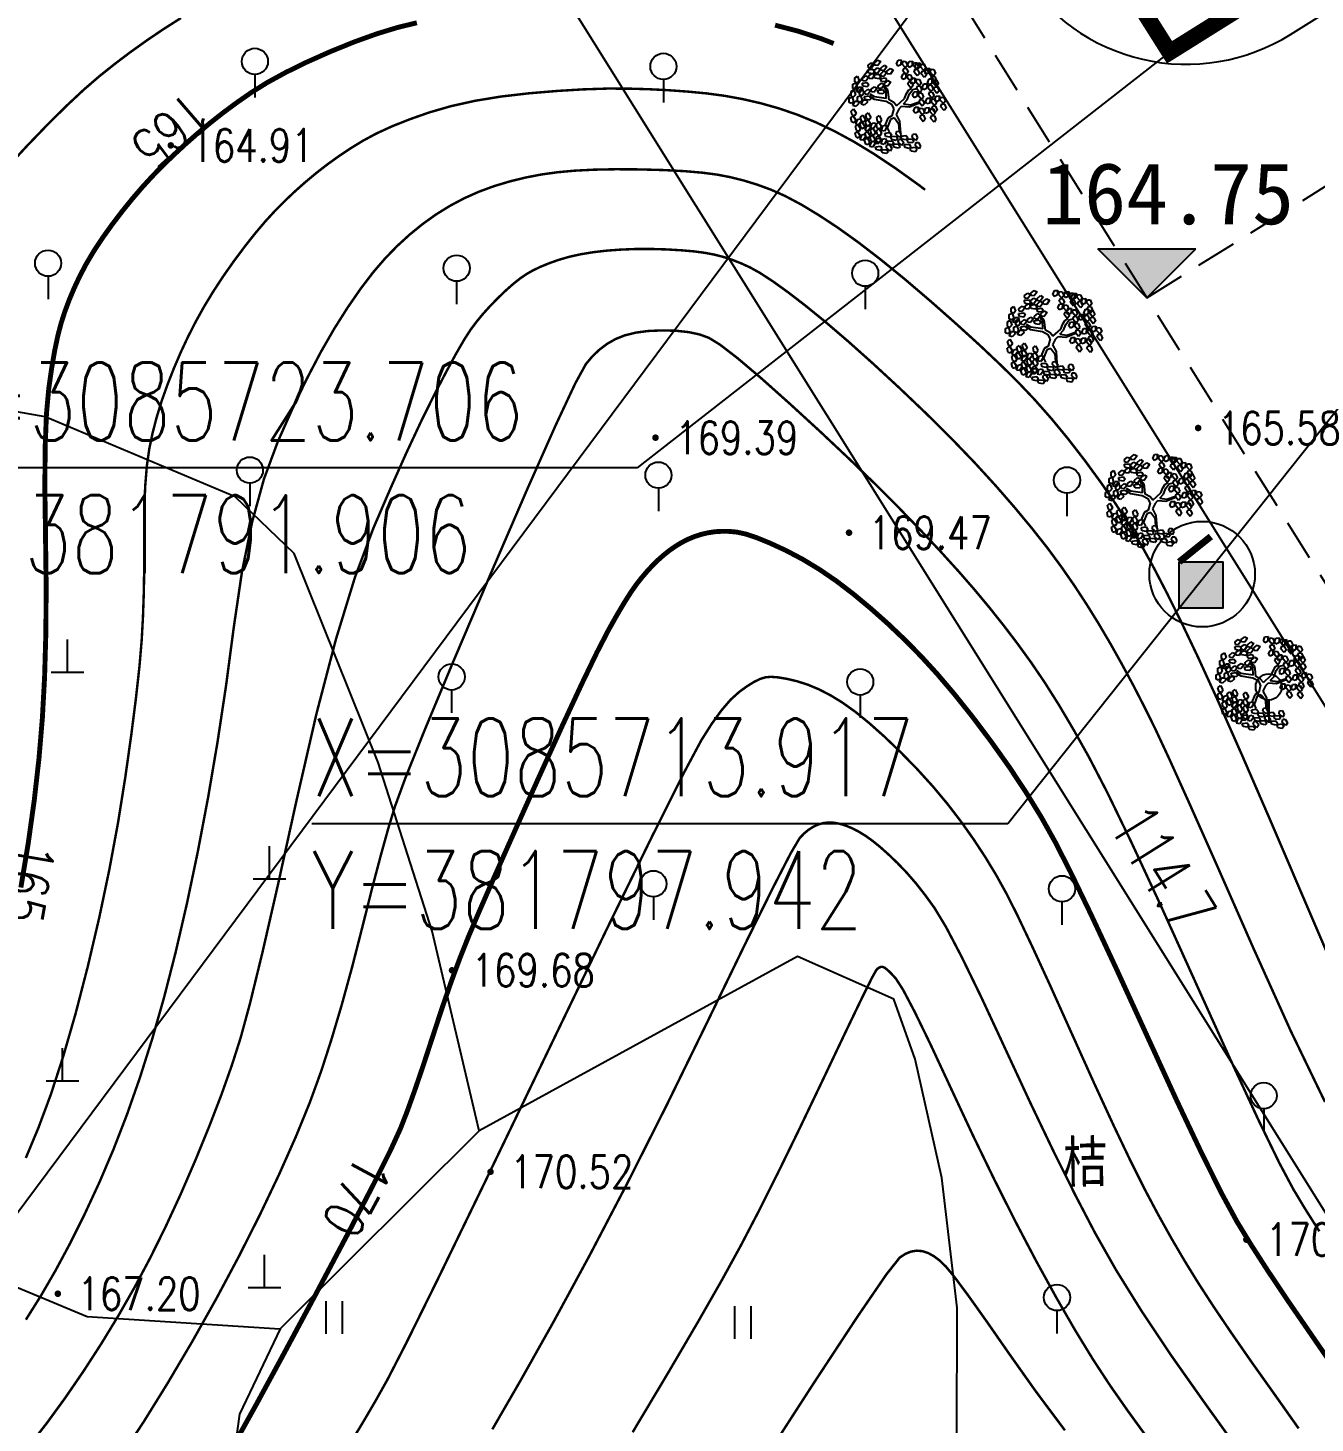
# Model space of a CAD drawing. Extents: x -809667 to 586099, y 3084146 to 3634412.
# Drawn here: x 381756.97 to 381796.36, y 3085681.78 to 3085724.45 of the extents above; entities that cross this region are included whole.
import ezdxf
from ezdxf.enums import TextEntityAlignment as Align

# ---------------------------------------------------------------- set-up
doc = ezdxf.new("R2010")
doc.units = 0
doc.header["$LTSCALE"] = 0.5
doc.header["$PDSIZE"] = 0.2
doc.linetypes.add('DASHED', pattern=[0.75, 0.5, -0.25])
doc.layers.get('0').update_dxf_attribs({"linetype": 'CONTINUOUS'})
doc.layers.get('Defpoints').update_dxf_attribs({"linetype": 'CONTINUOUS'})
for name, color, linetype in [('DIM_COOR', 3, 'CONTINUOUS'), ('DIM_ELEV', 3, 'CONTINUOUS'), ('dxt', 252, 'CONTINUOUS'), ('GCD', 252, 'CONTINUOUS'), ('JZD', 7, 'CONTINUOUS'), ('PUB_DIM', 3, 'CONTINUOUS'), ('乔木', 84, 'CONTINUOUS'), ('建筑', 7, 'CONTINUOUS'), ('道路', 4, 'CONTINUOUS')]:
    doc.layers.add(name, color=color, linetype=linetype)
doc.styles.add('_TCH_DIM', font='SIMPLEX', dxfattribs={"bigfont": 'GBCBIG'})
doc.styles.add('_TCH_DIM_T3', font='SIMPLEX', dxfattribs={"width": 0.705882, "bigfont": 'GBCBIG'})
doc.styles.add('HZ', font='', dxfattribs={"width": 0.8})
doc.styles.get("Standard").update_dxf_attribs({"font": 'rs.shx', "bigfont": 'hztxt.shx'})
doc.styles.add('宋体', font='')
doc.styles.get('HZ').set_extended_font_data('NSimSun')
doc.styles.get('宋体').set_extended_font_data('SimSun')
doc.linetypes.add('1161', pattern='A,0,[149,AAA.SHX,S=0.15,R=0,X=0,Y=0],-1.6', length=1.6)
doc.dimstyles.new('_TCH_ARCH&&1', dxfattribs={"dimtxt": 1.4875, "dimasz": 0.5, "dimexe": 1.25, "dimexo": 1.5, "dimgap": 0.63125, "dimtad": 1, "dimdec": 1, "dimzin": 0, "dimdsep": 46, "dimtxsty": '_TCH_DIM_T3', "dimblk": 'ARCHTICK', "dimcen": 0.09, "dimclrt": 7, "dimazin": 2, "dimtfac": 1, "dimtdec": 1, "dimtix": 1, "dimtmove": 2, "dimatfit": 3, "dimfxl": 0, "dimtolj": 1, "dimtzin": 0, "dimarcsym": 0})

# ---------------------------------------------------------------- blocks, each defined once
blk = doc.blocks.new('gc111')
for p, q in [((0, 0), (0, 2)), ((-1, 0), (1, 0))]:
    blk.add_line(p, q)
blk = doc.blocks.new('gc323')
at = {"flags": 128}
for points in [[(-0.5, 0), (-0.5, 2)], [(0.5, 0), (0.5, 2)]]:
    blk.add_lwpolyline(points, dxfattribs=at)
blk = doc.blocks.new('gc125')
at = {"color": 0}
blk.add_line((0, 0.8), (0, 2.2), dxfattribs=at)
blk.add_circle((0, 0), 0.8, dxfattribs=at)
blk = doc.blocks.new('GC200')
at = {"color": 0, "linetype": 'Continuous', "const_width": 0.2, "flags": 128}
blk.add_lwpolyline([(-0.1, 0, 1), (0.1, 0, 1)], format="xyb", close=True, dxfattribs=at)
blk = doc.blocks.new('幌伞枫')
at = {"layer": '乔木', "color": 0}
for p, q in [((-677, 937), (-604, 995)), ((-604, 995), (-531, 966)), ((-531, 995), (-450, 1054)), ((-523, 937), (-531, 995)), ((-450, 1054), (-384, 1025)), ((-384, 1025), (-450, 929)), ((-9, 966), (27, 1054)), ((27, 1054), (101, 1061)), ((101, 1061), (86, 944)), ((123, 966), (145, 1032)), ((145, 1032), (203, 1025)), ((203, 1025), (247, 937)), ((247, 937), (284, 1025)), ((284, 1025), (365, 1032)), ((365, 1032), (350, 915)), ((380, 937), (409, 1003)), ((409, 1003), (468, 995)), ((424, 900), (460, 988)), ((460, 988), (534, 995)), ((468, 995), (504, 900)), ((534, 995), (519, 878)), ((-993, 643), (-927, 680)), ((-927, 680), (-890, 570)), ((-810, 628), (-736, 687)), ((-736, 687), (-663, 658)), ((-663, 658), (-736, 562)), ((-685, 826), (-567, 841)), ((-663, 753), (-685, 826)), ((-670, 878), (-677, 937)), ((-604, 870), (-670, 878)), ((-567, 738), (-663, 753)), ((-663, 687), (-582, 746)), ((-655, 628), (-663, 687)), ((-531, 966), (-604, 870)), ((-582, 746), (-516, 716)), ((-516, 716), (-582, 614)), ((-567, 841), (-531, 782)), ((-531, 782), (-567, 738)), ((-545, 709), (-428, 724)), ((-523, 636), (-545, 709)), ((-531, 819), (-457, 878)), ((-523, 760), (-531, 819)), ((-450, 929), (-523, 937)), ((-457, 746), (-523, 760)), ((-457, 878), (-391, 848)), ((-391, 848), (-457, 746)), ((-428, 724), (-384, 665)), ((-384, 665), (-421, 621)), ((-384, 870), (-303, 937)), ((-377, 819), (-384, 870)), ((-384, 738), (-310, 804)), ((-377, 680), (-384, 738)), ((-310, 804), (-377, 819)), ((-310, 672), (-377, 680)), ((-237, 900), (-310, 804)), ((-310, 804), (-237, 768)), ((-237, 768), (-310, 672)), ((-303, 937), (-237, 900)), ((-237, 797), (-156, 863)), ((-230, 738), (-237, 797)), ((-156, 731), (-230, 738)), ((-156, 863), (-90, 826)), ((-90, 826), (-156, 731)), ((20, 915), (-9, 966)), ((86, 944), (20, 915)), ((108, 650), (145, 738)), ((196, 878), (123, 966)), ((137, 804), (167, 870)), ((211, 716), (137, 804)), ((145, 738), (218, 746)), ((167, 870), (225, 863)), ((247, 937), (196, 878)), ((218, 746), (203, 628)), ((262, 775), (211, 716)), ((225, 863), (262, 775)), ((240, 650), (262, 716)), ((284, 885), (247, 937)), ((262, 716), (321, 709)), ((350, 915), (284, 885)), ((321, 709), (365, 621)), ((460, 848), (380, 937)), ((402, 775), (424, 841)), ((475, 687), (402, 775)), ((453, 848), (424, 900)), ((424, 841), (482, 834)), ((519, 878), (453, 848)), ((504, 900), (460, 848)), ((526, 746), (475, 687)), ((482, 834), (526, 746)), ((556, 900), (578, 966)), ((629, 812), (556, 900)), ((570, 738), (600, 804)), ((644, 650), (570, 738)), ((578, 966), (636, 959)), ((600, 804), (658, 797)), ((681, 870), (629, 812)), ((636, 959), (681, 870)), ((695, 709), (644, 650)), ((651, 775), (688, 863)), ((681, 724), (651, 775)), ((658, 797), (695, 709)), ((747, 753), (681, 724)), ((688, 863), (761, 870)), ((761, 870), (747, 753)), ((783, 775), (805, 841)), ((857, 687), (783, 775)), ((798, 614), (827, 680)), ((805, 841), (864, 834)), ((827, 680), (886, 672)), ((908, 746), (857, 687)), ((864, 834), (908, 746)), ((886, 672), (923, 584)), ((-1081, 320), (-1015, 357)), ((-1037, 489), (-971, 525)), ((-1037, 393), (-1037, 489)), ((-986, 364), (-1037, 393)), ((-1015, 357), (-978, 239)), ((-993, 548), (-993, 643)), ((-942, 518), (-993, 548)), ((-934, 408), (-986, 364)), ((-971, 525), (-934, 408)), ((-956, 320), (-898, 423)), ((-890, 570), (-942, 518)), ((-898, 423), (-824, 423)), ((-883, 349), (-817, 386)), ((-810, 364), (-883, 291)), ((-883, 247), (-883, 349)), ((-824, 423), (-810, 364)), ((-817, 518), (-699, 533)), ((-795, 445), (-817, 518)), ((-817, 386), (-780, 269)), ((-802, 570), (-810, 628)), ((-736, 562), (-802, 570)), ((-699, 430), (-795, 445)), ((-758, 313), (-685, 371)), ((-699, 533), (-663, 474)), ((-663, 474), (-699, 430)), ((-685, 371), (-619, 342)), ((-619, 342), (-685, 247)), ((-582, 614), (-655, 628)), ((-611, 371), (-531, 430)), ((-604, 313), (-611, 371)), ((-465, 401), (-538, 305)), ((-531, 430), (-465, 401)), ((-421, 621), (-523, 636)), ((-457, 342), (-332, 364)), ((-428, 276), (-457, 342)), ((-443, 452), (-369, 518)), ((-435, 393), (-443, 452)), ((-369, 386), (-435, 393)), ((-391, 628), (-274, 643)), ((-369, 555), (-391, 628)), ((-274, 548), (-369, 555)), ((-369, 518), (-296, 481)), ((-296, 481), (-369, 386)), ((-332, 364), (-296, 305)), ((-257, 346), (-327, 441)), ((-222, 377), (-311, 462)), ((-296, 511), (-215, 577)), ((-288, 452), (-296, 511)), ((-215, 445), (-288, 452)), ((-274, 643), (-237, 592)), ((-237, 592), (-274, 548)), ((-252, 158), (-257, 346)), ((-206, 307), (-222, 377)), ((-215, 577), (-149, 540)), ((-149, 540), (-215, 445)), ((137, 599), (108, 650)), ((203, 628), (137, 599)), ((225, 276), (277, 357)), ((313, 562), (240, 650)), ((255, 489), (284, 555)), ((328, 401), (255, 489)), ((277, 357), (336, 393)), ((284, 555), (336, 548)), ((291, 261), (372, 364)), ((306, 540), (350, 636)), ((343, 496), (306, 540)), ((365, 621), (313, 562)), ((380, 459), (328, 401)), ((336, 548), (380, 459)), ((336, 393), (344, 419)), ((409, 518), (343, 496)), ((350, 636), (424, 636)), ((372, 364), (468, 393)), ((424, 636), (409, 518)), ((446, 548), (468, 606)), ((519, 452), (446, 548)), ((460, 386), (490, 452)), ((534, 291), (460, 386)), ((468, 606), (526, 599)), ((490, 452), (541, 445)), ((570, 511), (519, 452)), ((526, 599), (570, 511)), ((585, 349), (534, 291)), ((541, 445), (585, 349)), ((592, 408), (629, 496)), ((629, 357), (592, 408)), ((629, 496), (710, 503)), ((695, 386), (629, 357)), ((710, 503), (695, 386)), ((717, 525), (754, 614)), ((747, 481), (717, 525)), ((725, 408), (754, 474)), ((798, 320), (725, 408)), ((813, 503), (747, 481)), ((754, 614), (827, 621)), ((754, 474), (813, 467)), ((871, 525), (798, 614)), ((849, 371), (798, 320)), ((827, 621), (813, 503)), ((813, 467), (849, 371)), ((849, 525), (871, 592)), ((923, 437), (849, 525)), ((864, 364), (893, 430)), ((937, 276), (864, 364)), ((871, 592), (930, 584)), ((923, 584), (871, 525)), ((893, 430), (952, 423)), ((974, 496), (923, 437)), ((930, 584), (974, 496)), ((989, 335), (937, 276)), ((952, 423), (989, 335)), ((-1125, 166), (-1059, 195)), ((-1125, 63), (-1125, 166)), ((-1074, 34), (-1125, 63)), ((-1081, 217), (-1081, 320)), ((-1030, 188), (-1081, 217)), ((-1022, 85), (-1074, 34)), ((-1059, 195), (-1022, 85)), ((-1044, -10), (-986, 92)), ((-978, 239), (-1030, 188)), ((-986, 92), (-912, 92)), ((-898, 34), (-971, -32)), ((-883, 291), (-956, 320)), ((-927, 195), (-861, 225)), ((-927, 92), (-927, 195)), ((-876, 63), (-927, 92)), ((-912, 92), (-898, 34)), ((-832, 217), (-883, 247)), ((-824, 114), (-876, 63)), ((-861, 225), (-824, 114)), ((-846, 19), (-788, 122)), ((-773, -3), (-846, 19)), ((-780, 269), (-832, 217)), ((-788, 122), (-714, 122)), ((-773, 203), (-655, 217)), ((-751, 129), (-773, 203)), ((-699, 63), (-773, -3)), ((-751, 254), (-758, 313)), ((-685, 247), (-751, 254)), ((-648, 114), (-751, 129)), ((-714, 122), (-699, 63)), ((-655, 217), (-611, 158)), ((-611, 158), (-648, 114)), ((-531, 129), (-641, 203)), ((-531, 195), (-633, 254)), ((-538, 305), (-604, 313)), ((-252, 158), (-531, 195)), ((-259, 85), (-531, 129)), ((-332, 261), (-428, 276)), ((-296, 305), (-332, 261)), ((-112, 4), (-259, 85)), ((-188, 124), (-206, 307)), ((-76, 63), (-188, 124)), ((-76, -84), (-112, 4)), ((-9, -18), (-76, 63)), ((-9, -18), (174, 151)), ((152, 26), (240, 122)), ((152, 26), (318, 4)), ((174, 151), (225, 276)), ((240, 122), (291, 261)), ((295, -42), (527, 53)), ((318, 4), (524, 78)), ((365, 225), (402, 313)), ((402, 173), (365, 225)), ((402, 313), (482, 320)), ((468, 203), (402, 173)), ((482, 320), (468, 203)), ((497, 225), (526, 291)), ((570, 136), (497, 225)), ((519, 63), (541, 129)), ((592, -25), (519, 63)), ((526, 291), (585, 283)), ((541, 129), (600, 122)), ((622, 188), (570, 136)), ((585, 283), (622, 188)), ((644, 34), (592, -25)), ((600, 122), (644, 34)), ((673, 70), (710, 166)), ((703, 26), (673, 70)), ((769, 48), (703, 26)), ((710, 166), (783, 166)), ((747, 247), (769, 313)), ((820, 158), (747, 247)), ((769, 313), (827, 305)), ((783, 166), (769, 48)), ((805, 78), (827, 144)), ((879, -18), (805, 78)), ((871, 217), (820, 158)), ((827, 305), (871, 217)), ((827, 144), (886, 136)), ((879, 122), (923, 210)), ((915, 78), (879, 122)), ((930, 41), (879, -18)), ((886, 136), (930, 41)), ((981, 100), (915, 78)), ((923, 210), (996, 217)), ((996, 217), (981, 100)), ((1011, 122), (1040, 188)), ((1092, 34), (1011, 122)), ((1033, -40), (1055, 26)), ((1040, 188), (1099, 180)), ((1055, 26), (1114, 19)), ((1143, 92), (1092, 34)), ((1099, 180), (1143, 92)), ((1114, 19), (1158, -69)), ((-1089, -304), (-1030, -253)), ((-1067, -399), (-1089, -304)), ((-1081, -142), (-1022, -91)), ((-1052, -238), (-1081, -142)), ((-1000, -253), (-1052, -238)), ((-971, -32), (-1044, -10)), ((-1030, -253), (-971, -355)), ((-1022, -91), (-964, -194)), ((-964, -194), (-1000, -253)), ((-934, -341), (-868, -326)), ((-868, -326), (-839, -377)), ((-861, -282), (-802, -238)), ((-839, -385), (-861, -282)), ((-802, -238), (-744, -341)), ((-736, -231), (-677, -179)), ((-707, -326), (-736, -231)), ((-655, -348), (-707, -326)), ((-677, -179), (-619, -289)), ((-619, -289), (-655, -348)), ((-479, -289), (-421, -245)), ((-457, -385), (-479, -289)), ((-421, -245), (-362, -348)), ((-215, -311), (-285, -477)), ((-120, -253), (-215, -311)), ((-61, -304), (-156, -341)), ((-76, -84), (-120, -253)), ((-61, -304), (38, -431)), ((42, -98), (-20, -221)), ((-20, -221), (62, -380)), ((-9, -18), (-9, -18)), ((-9, -18), (-9, -18)), ((-9, -18), (-9, -18)), ((-9, -18), (-9, -18)), ((-9, -18), (-9, -18)), ((-9, -18), (-9, -18)), ((-9, -18), (-9, -18)), ((-9, -18), (-9, -18)), ((-9, -18), (-9, -18)), ((-9, -18), (-9, -18)), ((-9, -18), (-9, -18)), ((-9, -18), (-9, -18)), ((-9, -18), (-9, -18)), ((-9, -18), (-9, -18)), ((-9, -18), (-9, -18)), ((-9, -18), (-9, -18)), ((-9, -18), (-9, -18)), ((-9, -18), (-9, -18)), ((-9, -18), (-9, -18)), ((-9, -18), (-9, -18)), ((-9, -18), (-9, -18)), ((-9, -18), (-9, -18)), ((-9, -18), (-9, -18)), ((-9, -18), (-9, -18)), ((-9, -18), (-9, -18)), ((-9, -18), (-9, -18)), ((-9, -18), (-9, -18)), ((-9, -18), (-9, -18)), ((-9, -18), (-9, -18)), ((-9, -18), (-9, -18)), ((-9, -18), (-9, -18)), ((-9, -18), (-9, -18)), ((-9, -18), (-9, -18)), ((-9, -18), (-9, -18)), ((-9, -18), (-9, -18)), ((-9, -18), (-9, -18)), ((-9, -18), (-9, -18)), ((-9, -18), (-9, -18)), ((-9, -18), (-9, -18)), ((-9, -18), (-9, -18)), ((42, -98), (109, -22)), ((109, -22), (295, -42)), ((387, -142), (424, -47)), ((424, -187), (387, -142)), ((424, -47), (504, -47)), ((490, -165), (424, -187)), ((504, -47), (490, -165)), ((519, -135), (548, -76)), ((592, -231), (519, -135)), ((541, -297), (563, -231)), ((614, -392), (541, -297)), ((548, -76), (607, -84)), ((563, -231), (622, -238)), ((644, -172), (592, -231)), ((607, -84), (644, -172)), ((622, -238), (666, -333)), ((644, -150), (681, -62)), ((673, -201), (644, -150)), ((739, -172), (673, -201)), ((681, -62), (754, -54)), ((754, -54), (739, -172)), ((776, -150), (805, -84)), ((849, -238), (776, -150)), ((791, -311), (820, -245)), ((871, -399), (791, -311)), ((805, -84), (857, -91)), ((820, -84), (849, -18)), ((893, -172), (820, -84)), ((820, -245), (879, -253)), ((849, -18), (908, -25)), ((901, -187), (849, -238)), ((857, -91), (901, -187)), ((879, -253), (915, -341)), ((945, -120), (893, -172)), ((908, -25), (945, -120)), ((1106, -128), (1033, -40)), ((1158, -69), (1106, -128)), ((-1008, -414), (-1067, -399)), ((-971, -355), (-1008, -414)), ((-986, -664), (-927, -620)), ((-978, -502), (-920, -458)), ((-956, -598), (-978, -502)), ((-971, -451), (-934, -341)), ((-898, -465), (-971, -451)), ((-898, -620), (-956, -598)), ((-927, -620), (-868, -722)), ((-920, -458), (-861, -561)), ((-839, -377), (-898, -465)), ((-861, -561), (-898, -620)), ((-876, -443), (-817, -399)), ((-846, -539), (-876, -443)), ((-795, -561), (-846, -539)), ((-780, -399), (-839, -385)), ((-817, -399), (-758, -502)), ((-758, -502), (-795, -561)), ((-744, -341), (-780, -399)), ((-751, -598), (-714, -480)), ((-677, -605), (-751, -598)), ((-751, -664), (-692, -620)), ((-744, -392), (-685, -341)), ((-722, -487), (-744, -392)), ((-663, -502), (-722, -487)), ((-714, -480), (-648, -465)), ((-692, -620), (-633, -722)), ((-685, -341), (-626, -443)), ((-626, -524), (-677, -605)), ((-626, -443), (-663, -502)), ((-648, -465), (-626, -524)), ((-626, -539), (-589, -429)), ((-553, -554), (-626, -539)), ((-626, -590), (-567, -546)), ((-597, -693), (-626, -590)), ((-589, -429), (-523, -414)), ((-567, -546), (-509, -649)), ((-494, -465), (-553, -554)), ((-509, -649), (-545, -708)), ((-523, -414), (-494, -465)), ((-487, -451), (-428, -399)), ((-465, -546), (-487, -451)), ((-487, -605), (-428, -554)), ((-457, -700), (-487, -605)), ((-413, -568), (-465, -546)), ((-399, -407), (-457, -385)), ((-428, -399), (-369, -510)), ((-428, -554), (-369, -664)), ((-369, -510), (-413, -568)), ((-362, -348), (-399, -407)), ((-369, -598), (-332, -487)), ((-296, -612), (-369, -598)), ((-332, -487), (-266, -473)), ((-244, -524), (-296, -612)), ((-288, -664), (-171, -649)), ((-266, -473), (-244, -524)), ((-156, -341), (-230, -532)), ((-230, -532), (-186, -627)), ((-171, -649), (-127, -708)), ((-24, -686), (-9, -620)), ((-9, -620), (49, -612)), ((38, -431), (49, -612)), ((49, -612), (101, -700)), ((62, -380), (79, -664)), ((666, -333), (614, -392)), ((915, -341), (871, -399)), ((-964, -759), (-986, -664)), ((-912, -781), (-964, -759)), ((-868, -722), (-912, -781)), ((-868, -818), (-832, -700)), ((-795, -825), (-868, -818)), ((-832, -700), (-766, -686)), ((-744, -744), (-795, -825)), ((-766, -686), (-744, -744)), ((-766, -825), (-699, -774)), ((-736, -921), (-766, -825)), ((-729, -759), (-751, -664)), ((-685, -935), (-736, -921)), ((-670, -781), (-729, -759)), ((-699, -774), (-641, -884)), ((-641, -884), (-685, -935)), ((-633, -722), (-670, -781)), ((-641, -972), (-604, -862)), ((-567, -987), (-641, -972)), ((-633, -752), (-575, -708)), ((-611, -847), (-633, -752)), ((-553, -869), (-611, -847)), ((-604, -862), (-538, -847)), ((-545, -708), (-597, -693)), ((-575, -708), (-516, -810)), ((-516, -899), (-567, -987)), ((-516, -810), (-553, -869)), ((-538, -847), (-516, -899)), ((-516, -906), (-479, -788)), ((-443, -913), (-516, -906)), ((-509, -979), (-391, -965)), ((-487, -1053), (-509, -979)), ((-494, -766), (-435, -715)), ((-472, -862), (-494, -766)), ((-479, -788), (-413, -781)), ((-413, -877), (-472, -862)), ((-406, -722), (-457, -700)), ((-384, -832), (-443, -913)), ((-435, -715), (-377, -818)), ((-413, -781), (-384, -832)), ((-377, -818), (-413, -877)), ((-369, -664), (-406, -722)), ((-391, -965), (-354, -1023)), ((-377, -913), (-340, -803)), ((-303, -928), (-377, -913)), ((-340, -803), (-274, -788)), ((-244, -840), (-303, -928)), ((-266, -737), (-288, -664)), ((-274, -788), (-244, -840)), ((-171, -752), (-266, -737)), ((-252, -1001), (-230, -935)), ((-230, -847), (-112, -840)), ((-208, -921), (-230, -847)), ((-230, -935), (-178, -928)), ((-112, -935), (-208, -921)), ((-178, -928), (-120, -1016)), ((-127, -708), (-171, -752)), ((-142, -737), (-24, -730)), ((-127, -810), (-142, -737)), ((-24, -832), (-127, -810)), ((-112, -840), (-76, -891)), ((-76, -891), (-112, -935)), ((-90, -921), (27, -913)), ((-68, -994), (-90, -921)), ((64, -766), (-24, -686)), ((-24, -730), (13, -788)), ((13, -788), (-24, -832)), ((27, -869), (42, -803)), ((115, -950), (27, -869)), ((27, -913), (71, -972)), ((71, -972), (27, -1016)), ((42, -803), (101, -803)), ((101, -700), (64, -766)), ((93, -730), (218, -715)), ((115, -803), (93, -730)), ((101, -803), (159, -884)), ((218, -818), (115, -803)), ((159, -884), (115, -950)), ((167, -928), (284, -921)), ((189, -1001), (167, -928)), ((218, -715), (255, -774)), ((255, -774), (218, -818)), ((240, -803), (358, -796)), ((262, -877), (240, -803)), ((358, -891), (262, -877)), ((284, -921), (328, -979)), ((328, -979), (284, -1023)), ((358, -752), (372, -686)), ((446, -832), (358, -752)), ((358, -796), (394, -847)), ((394, -847), (358, -891)), ((372, -686), (431, -678)), ((431, -678), (482, -766)), ((431, -950), (446, -884)), ((519, -1031), (431, -950)), ((482, -766), (446, -832)), ((446, -884), (504, -884)), ((504, -884), (556, -965)), ((556, -965), (519, -1031)), ((-391, -1067), (-487, -1053)), ((-354, -1023), (-391, -1067)), ((-362, -1053), (-244, -1045)), ((-347, -1126), (-362, -1053)), ((-244, -1141), (-347, -1126)), ((-164, -1082), (-252, -1001)), ((-244, -1045), (-208, -1097)), ((-208, -1097), (-244, -1141)), ((-120, -1016), (-164, -1082)), ((27, -1016), (-68, -994)), ((284, -1023), (189, -1001)), ((313, -1009), (431, -994)), ((328, -1082), (313, -1009)), ((431, -1097), (328, -1082)), ((431, -994), (468, -1053)), ((468, -1053), (431, -1097))]:
    blk.add_line(p, q, dxfattribs=at)
blk = doc.blocks.new('A$C753C54BC')
at = {"layer": 'JZD'}
h = blk.add_hatch(color=0, dxfattribs=at)
h.dxf.hatch_style = 1
h.paths.add_polyline_path([(1.403, 3.061), (3.463, 3.061), (3.463, 0.891), (1.403, 0.891)])
at = {"layer": 'JZD', "color": 0, "const_width": 0.324}
blk.add_lwpolyline([(1.403, 3.061), (2.894, 4.258)], dxfattribs=at)
at = {"layer": 'JZD', "color": 0}
blk.add_lwpolyline([(1.403, 3.061), (3.463, 3.061), (3.463, 0.891), (1.403, 0.891)], close=True, dxfattribs=at)
blk.add_circle((2.485, 2.485), 2.485, dxfattribs=at)
blk = doc.blocks.new('_ArchTick')
at = {"color": 0, "linetype": 'ByBlock', "const_width": 0.4}
blk.add_lwpolyline([(-0.5, -0.5), (0.5, 0.5)], dxfattribs=at)
blk = doc.blocks.new('*D118')
at = {"layer": 'Defpoints', "color": 0, "linetype": 'Continuous', "transparency": 16777216}
for p in [(381765.39, 3085749.948), (381826.206, 3085652.674), (381820.947, 3085649.386)]:
    blk.add_point(p, dxfattribs=at)
at = {"layer": 'PUB_DIM', "color": 0, "linetype": 'Continuous', "lineweight": -2, "transparency": 16777216}
for p, q in [((381764.118, 3085749.153), (381759.07, 3085745.997)), ((381760.13, 3085746.66), (381820.947, 3085649.386)), ((381824.934, 3085651.879), (381819.887, 3085648.723))]:
    blk.add_line(p, q, dxfattribs=at)
at = {"layer": 'PUB_DIM', "color": 0, "linetype": 'Continuous', "lineweight": -2, "transparency": 16777216, "xscale": 0.5, "yscale": 0.5, "zscale": 0.5}
for p, rotation in [((381760.13, 3085746.66), 122.0138358144437), ((381820.947, 3085649.386), 302.0138358144437)]:
    blk.add_blockref('_ArchTick', p, dxfattribs=dict(at, rotation=rotation))
at = {"layer": 'PUB_DIM', "color": 7, "linetype": 'Continuous', "transparency": 16777216, "insert": (381791.704, 3085698.752), "char_height": 1.4875, "attachment_point": 5, "rotation": 302.0138, "style": '_TCH_DIM_T3'}
blk.add_mtext('\\A1;114.7', dxfattribs=at)

msp = doc.modelspace()

# ---------------------------------------------------------------- hatches: boundary and pattern name
at = {"layer": 'DIM_ELEV', "linetype": 'Continuous'}
msp.add_hatch(color=256, dxfattribs=at).paths.add_polyline_path([(381791.211, 3085716.195), (381789.711, 3085717.695), (381792.711, 3085717.695)])

# ---------------------------------------------------------------- linework, layer by layer
at = {"layer": 'DIM_COOR', "color": 3, "linetype": 'Continuous'}
for p, q in [((381791.906, 3085723.706), (381775.616, 3085710.995)), ((381797.942, 3085713.917), (381786.957, 3085700.111)), ((381775.616, 3085710.995), (381753.704, 3085710.995)), ((381786.957, 3085700.111), (381765.661, 3085700.111))]:
    msp.add_line(p, q, dxfattribs=at)
at = {"layer": 'DIM_ELEV', "linetype": 'Continuous'}
for p, q in [((381791.211, 3085716.195), (381789.711, 3085717.695)), ((381789.711, 3085717.695), (381792.711, 3085717.695)), ((381791.211, 3085716.195), (381792.711, 3085717.695))]:
    msp.add_line(p, q, dxfattribs=at)
at = {"layer": 'dxt', "color": 252, "linetype": 'Continuous'}
msp.add_lwpolyline([(381661.705, 3085560.704), (381978.444, 3085986.058)], dxfattribs=at)
for points, const_width in [([(381756.347, 3085720.19), (381756.945, 3085720.84), (381757.58, 3085721.498), (381758.161, 3085722.073), (381758.688, 3085722.565), (381759.161, 3085722.973), (381759.618, 3085723.338), (381760.096, 3085723.7), (381760.596, 3085724.057), (381761.118, 3085724.411), (381761.659, 3085724.755)], 0.075), ([(381756.759, 3085698.157), (381756.985, 3085699.514), (381757.169, 3085700.829), (381757.313, 3085702.102), (381757.417, 3085703.334), (381757.485, 3085704.592), (381757.524, 3085705.946), (381757.533, 3085707.395), (381757.513, 3085708.94), (381757.493, 3085710.415), (381757.503, 3085711.654), (381757.543, 3085712.657), (381757.613, 3085713.426), (381757.701, 3085714.038), (381757.793, 3085714.576), (381757.891, 3085715.039), (381757.993, 3085715.427), (381758.107, 3085715.779), (381758.24, 3085716.135), (381758.392, 3085716.496), (381758.563, 3085716.86), (381758.759, 3085717.233), (381758.989, 3085717.62), (381759.252, 3085718.02), (381759.548, 3085718.433), (381759.859, 3085718.841), (381760.169, 3085719.224), (381760.477, 3085719.582), (381760.783, 3085719.916), (381761.098, 3085720.238), (381761.432, 3085720.561), (381761.784, 3085720.887), (381762.154, 3085721.214), (381762.543, 3085721.538), (381762.947, 3085721.856), (381763.367, 3085722.167), (381763.804, 3085722.471), (381764.289, 3085722.775), (381764.855, 3085723.085), (381765.501, 3085723.402), (381766.228, 3085723.726), (381766.969, 3085724.026), (381767.657, 3085724.273), (381768.293, 3085724.467), (381768.876, 3085724.608)], 0.15), ([(381779.837, 3085724.535), (381780.533, 3085724.354), (381781.235, 3085724.127), (381781.629, 3085723.974)], 0.15), ([(381756.911, 3085689.886), (381757.298, 3085690.813), (381757.679, 3085691.835), (381758.057, 3085692.998), (381758.433, 3085694.3), (381758.807, 3085695.743), (381759.158, 3085697.24), (381759.466, 3085698.705), (381759.732, 3085700.139), (381759.956, 3085701.54), (381760.139, 3085702.84), (381760.283, 3085703.971), (381760.389, 3085704.932), (381760.456, 3085705.723), (381760.496, 3085706.45), (381760.522, 3085707.219), (381760.534, 3085708.03), (381760.533, 3085708.883), (381760.536, 3085709.707), (381760.563, 3085710.43), (381760.614, 3085711.053), (381760.688, 3085711.576), (381760.788, 3085712.053), (381760.913, 3085712.538), (381761.065, 3085713.033), (381761.243, 3085713.535), (381761.44, 3085714.036), (381761.649, 3085714.524), (381761.871, 3085714.998), (381762.106, 3085715.459), (381762.36, 3085715.917), (381762.639, 3085716.378), (381762.944, 3085716.844), (381763.275, 3085717.315), (381763.612, 3085717.767), (381763.936, 3085718.176), (381764.247, 3085718.542), (381764.544, 3085718.865), (381764.84, 3085719.163), (381765.148, 3085719.454), (381765.467, 3085719.737), (381765.798, 3085720.012), (381766.139, 3085720.277), (381766.491, 3085720.53), (381766.853, 3085720.771), (381767.225, 3085720.999), (381767.635, 3085721.22), (381768.109, 3085721.438), (381768.647, 3085721.652), (381769.249, 3085721.864), (381769.916, 3085722.057), (381770.648, 3085722.22), (381771.445, 3085722.351), (381772.307, 3085722.451), (381773.168, 3085722.523), (381773.962, 3085722.571), (381774.69, 3085722.595), (381775.35, 3085722.594), (381775.97, 3085722.576), (381776.573, 3085722.546), (381777.161, 3085722.503), (381777.733, 3085722.449), (381778.295, 3085722.374), (381778.854, 3085722.272), (381779.411, 3085722.143), (381779.963, 3085721.987), (381780.519, 3085721.796), (381781.084, 3085721.564), (381781.659, 3085721.29), (381782.242, 3085720.974), (381782.856, 3085720.601), (381783.522, 3085720.157), (381784.24, 3085719.642), (381784.426, 3085719.5)], 0.075)]:
    msp.add_lwpolyline(points, dxfattribs=dict(at, const_width=const_width))
at = {"layer": 'dxt', "color": 252, "linetype": '1161'}
msp.add_lwpolyline([(381770.783, 3085690.713), (381769.347, 3085696.823), (381767.695, 3085701.987), (381765.117, 3085708.37), (381763.312, 3085710.106), (381757.498, 3085712.551), (381753.101, 3085713.333), (381750.31, 3085714.022), (381743.988, 3085717.85), (381739.687, 3085719.883), (381738.97, 3085719.907), (381738.587, 3085719.423), (381737.905, 3085708.606), (381738.051, 3085693.379)], dxfattribs=at)
at = {"layer": 'dxt', "color": 252, "linetype": 'Continuous', "flags": 128}
for points, const_width in [([(381756.912, 3085684.938), (381757.368, 3085685.664), (381757.816, 3085686.436), (381758.264, 3085687.27), (381758.71, 3085688.166), (381759.155, 3085689.124), (381759.59, 3085690.141), (381760.006, 3085691.214), (381760.402, 3085692.344), (381760.779, 3085693.531), (381761.142, 3085694.8), (381761.495, 3085696.177), (381761.839, 3085697.662), (381762.173, 3085699.254), (381762.489, 3085700.918), (381762.778, 3085702.617), (381763.04, 3085704.351), (381763.274, 3085706.12), (381763.524, 3085707.814), (381763.832, 3085709.325), (381764.197, 3085710.653), (381764.621, 3085711.796), (381765.068, 3085712.802), (381765.506, 3085713.714), (381765.935, 3085714.533), (381766.353, 3085715.259), (381766.761, 3085715.903), (381767.157, 3085716.475), (381767.539, 3085716.976), (381767.909, 3085717.406), (381768.279, 3085717.785), (381768.662, 3085718.135), (381769.058, 3085718.456), (381769.465, 3085718.747), (381769.887, 3085719.008), (381770.321, 3085719.239), (381770.77, 3085719.439), (381771.232, 3085719.61), (381771.705, 3085719.752), (381772.185, 3085719.871), (381772.671, 3085719.965), (381773.165, 3085720.035), (381773.697, 3085720.084), (381774.297, 3085720.115), (381774.965, 3085720.128), (381775.702, 3085720.123), (381776.427, 3085720.103), (381777.062, 3085720.07), (381777.607, 3085720.023), (381778.062, 3085719.964), (381778.472, 3085719.885), (381778.883, 3085719.782), (381779.295, 3085719.655), (381779.708, 3085719.504), (381780.146, 3085719.309), (381780.632, 3085719.051), (381781.167, 3085718.729), (381781.751, 3085718.345), (381782.385, 3085717.891), (381783.074, 3085717.361), (381783.816, 3085716.757), (381784.612, 3085716.077), (381785.395, 3085715.385), (381786.1, 3085714.744), (381786.726, 3085714.153), (381787.273, 3085713.614), (381787.782, 3085713.078), (381788.293, 3085712.499), (381788.806, 3085711.876), (381789.322, 3085711.209), (381789.817, 3085710.531), (381790.271, 3085709.872), (381790.683, 3085709.232), (381791.053, 3085708.612), (381791.423, 3085707.941), (381791.834, 3085707.149), (381792.286, 3085706.234), (381792.78, 3085705.198), (381793.37, 3085703.908), (381794.114, 3085702.23), (381795.011, 3085700.165), (381796.06, 3085697.713), (381797.078, 3085695.339)], 0.075), ([(381796.663, 3085691.598), (381795.616, 3085693.768), (381794.477, 3085696.292), (381793.4, 3085698.738), (381792.538, 3085700.676), (381791.892, 3085702.106), (381791.462, 3085703.027), (381791.134, 3085703.689), (381790.798, 3085704.341), (381790.452, 3085704.983), (381790.098, 3085705.615), (381789.734, 3085706.232), (381789.362, 3085706.831), (381788.981, 3085707.412), (381788.591, 3085707.973), (381788.171, 3085708.543), (381787.696, 3085709.145), (381787.168, 3085709.781), (381786.586, 3085710.45), (381785.945, 3085711.151), (381785.242, 3085711.882), (381784.475, 3085712.643), (381783.645, 3085713.434), (381782.819, 3085714.196), (381782.065, 3085714.87), (381781.382, 3085715.455), (381780.771, 3085715.952), (381780.234, 3085716.365), (381779.771, 3085716.698), (381779.384, 3085716.951), (381779.071, 3085717.125), (381778.798, 3085717.25), (381778.527, 3085717.356), (381778.259, 3085717.444), (381777.995, 3085717.513), (381777.704, 3085717.569), (381777.359, 3085717.615), (381776.958, 3085717.65), (381776.503, 3085717.676), (381776.027, 3085717.69), (381775.565, 3085717.688), (381775.116, 3085717.67), (381774.68, 3085717.638), (381774.267, 3085717.59), (381773.885, 3085717.527), (381773.535, 3085717.449), (381773.215, 3085717.356), (381772.926, 3085717.254), (381772.667, 3085717.148), (381772.438, 3085717.039), (381772.239, 3085716.927), (381772.045, 3085716.795), (381771.834, 3085716.629), (381771.605, 3085716.427), (381771.358, 3085716.19), (381771.113, 3085715.939), (381770.891, 3085715.693), (381770.693, 3085715.452), (381770.518, 3085715.217), (381770.327, 3085714.921), (381770.08, 3085714.494), (381769.778, 3085713.939), (381769.421, 3085713.254), (381769.015, 3085712.435), (381768.566, 3085711.477), (381768.075, 3085710.379), (381767.542, 3085709.141), (381766.98, 3085707.642), (381766.401, 3085705.757), (381765.807, 3085703.487), (381765.196, 3085700.832), (381764.625, 3085698.241), (381764.149, 3085696.164), (381763.767, 3085694.601), (381763.481, 3085693.552), (381763.216, 3085692.724), (381762.897, 3085691.825), (381762.524, 3085690.855), (381762.098, 3085689.814), (381761.643, 3085688.764), (381761.181, 3085687.767), (381760.713, 3085686.822), (381760.238, 3085685.929), (381759.746, 3085685.067), (381759.225, 3085684.212), (381758.676, 3085683.364), (381758.099, 3085682.524), (381757.541, 3085681.759), (381757.053, 3085681.134)], 0.075), ([(381796.491, 3085687.641), (381796.067, 3085688.31), (381795.703, 3085688.913), (381795.265, 3085689.734), (381794.622, 3085691.058), (381793.774, 3085692.886), (381792.72, 3085695.217), (381791.648, 3085697.586), (381790.744, 3085699.53), (381790.01, 3085701.048), (381789.444, 3085702.14), (381788.972, 3085702.981), (381788.519, 3085703.746), (381788.084, 3085704.434), (381787.668, 3085705.046), (381787.255, 3085705.616), (381786.827, 3085706.178), (381786.385, 3085706.733), (381785.93, 3085707.279), (381785.439, 3085707.842), (381784.891, 3085708.446), (381784.286, 3085709.09), (381783.623, 3085709.775), (381782.896, 3085710.502), (381782.097, 3085711.276), (381781.225, 3085712.096), (381780.28, 3085712.962), (381779.391, 3085713.755), (381778.682, 3085714.354), (381778.155, 3085714.76), (381777.81, 3085714.972), (381777.53, 3085715.074), (381777.2, 3085715.145), (381776.819, 3085715.187), (381776.388, 3085715.199), (381775.956, 3085715.181), (381775.572, 3085715.13), (381775.237, 3085715.047), (381774.95, 3085714.932), (381774.696, 3085714.786), (381774.461, 3085714.609), (381774.245, 3085714.403), (381774.047, 3085714.167), (381773.722, 3085713.576), (381773.127, 3085712.306), (381772.26, 3085710.356), (381771.123, 3085707.728), (381769.985, 3085705.058), (381769.12, 3085702.987), (381768.527, 3085701.514), (381768.206, 3085700.638), (381768.004, 3085699.975), (381767.771, 3085699.137), (381767.504, 3085698.126), (381767.206, 3085696.94), (381766.891, 3085695.711), (381766.578, 3085694.571), (381766.265, 3085693.519), (381765.954, 3085692.556), (381765.604, 3085691.591), (381765.173, 3085690.535), (381764.663, 3085689.388), (381764.073, 3085688.149), (381763.424, 3085686.864), (381762.736, 3085685.575), (381762.01, 3085684.283), (381761.245, 3085682.989), (381760.514, 3085681.811), (381759.89, 3085680.868)], 0.075), ([(381796.887, 3085683.544), (381796.199, 3085684.545), (381795.504, 3085685.553), (381794.901, 3085686.455), (381794.389, 3085687.25), (381793.968, 3085687.94), (381793.515, 3085688.774), (381792.903, 3085690.002), (381792.134, 3085691.626), (381791.208, 3085693.644), (381790.278, 3085695.675), (381789.501, 3085697.338), (381788.876, 3085698.633), (381788.402, 3085699.56), (381787.983, 3085700.308), (381787.517, 3085701.067), (381787.006, 3085701.838), (381786.45, 3085702.619), (381785.882, 3085703.373), (381785.334, 3085704.06), (381784.807, 3085704.68), (381784.301, 3085705.233), (381783.8, 3085705.741), (381783.291, 3085706.225), (381782.773, 3085706.686), (381782.247, 3085707.124), (381781.719, 3085707.528), (381781.195, 3085707.887), (381780.675, 3085708.201), (381780.16, 3085708.472), (381779.682, 3085708.692), (381779.273, 3085708.859), (381778.935, 3085708.971), (381778.667, 3085709.029), (381778.436, 3085709.051), (381778.211, 3085709.054), (381777.991, 3085709.04), (381777.777, 3085709.007), (381777.569, 3085708.957), (381777.366, 3085708.891), (381777.168, 3085708.808), (381776.975, 3085708.709), (381776.787, 3085708.595), (381776.604, 3085708.468), (381776.426, 3085708.326), (381776.252, 3085708.171), (381776.082, 3085708.004), (381775.917, 3085707.825), (381775.755, 3085707.635), (381775.597, 3085707.435), (381775.426, 3085707.192), (381775.225, 3085706.875), (381774.993, 3085706.484), (381774.732, 3085706.019), (381774.389, 3085705.356), (381773.914, 3085704.371), (381773.306, 3085703.064), (381772.566, 3085701.436), (381771.83, 3085699.795), (381771.232, 3085698.451), (381770.774, 3085697.404), (381770.454, 3085696.653), (381770.198, 3085696.01), (381769.93, 3085695.285), (381769.649, 3085694.477), (381769.356, 3085693.586), (381769.07, 3085692.712), (381768.811, 3085691.954), (381768.58, 3085691.313), (381768.375, 3085690.787), (381768.069, 3085690.119), (381767.535, 3085689.051), (381766.772, 3085687.582), (381765.78, 3085685.713), (381764.773, 3085683.837), (381763.963, 3085682.347), (381763.349, 3085681.243)], 0.15), ([(381766.84, 3085681.163), (381767.236, 3085681.815), (381767.616, 3085682.464), (381767.978, 3085683.11), (381768.545, 3085684.211), (381769.539, 3085686.224), (381770.959, 3085689.149), (381772.806, 3085692.985), (381774.65, 3085696.81), (381776.061, 3085699.697), (381777.037, 3085701.648), (381777.58, 3085702.663), (381777.898, 3085703.165), (381778.197, 3085703.578), (381778.477, 3085703.904), (381778.74, 3085704.142), (381778.98, 3085704.315), (381779.193, 3085704.447), (381779.379, 3085704.538), (381779.538, 3085704.587), (381779.708, 3085704.602), (381779.924, 3085704.587), (381780.188, 3085704.543), (381780.499, 3085704.47), (381780.837, 3085704.363), (381781.183, 3085704.218), (381781.536, 3085704.035), (381781.897, 3085703.815), (381782.282, 3085703.54), (381782.707, 3085703.196), (381783.171, 3085702.783), (381783.676, 3085702.3), (381784.185, 3085701.779), (381784.664, 3085701.251), (381785.111, 3085700.716), (381785.527, 3085700.174), (381785.913, 3085699.629), (381786.272, 3085699.083), (381786.603, 3085698.537), (381786.906, 3085697.991), (381787.25, 3085697.311), (381787.7, 3085696.363), (381788.259, 3085695.149), (381788.926, 3085693.666), (381789.606, 3085692.157), (381790.204, 3085690.861), (381790.721, 3085689.778), (381791.157, 3085688.909), (381791.555, 3085688.159), (381791.96, 3085687.434), (381792.37, 3085686.734), (381792.787, 3085686.059), (381793.249, 3085685.347), (381793.798, 3085684.534), (381794.433, 3085683.62), (381795.155, 3085682.606), (381795.857, 3085681.612)], 0.075), ([(381771.185, 3085681.585), (381772.058, 3085683.095), (381773.067, 3085684.89), (381774.168, 3085686.917), (381775.32, 3085689.122), (381776.522, 3085691.506), (381777.775, 3085694.068), (381778.909, 3085696.407), (381779.756, 3085698.12), (381780.316, 3085699.208), (381780.589, 3085699.67), (381780.721, 3085699.808), (381780.859, 3085699.923), (381781.004, 3085700.015), (381781.154, 3085700.084), (381781.311, 3085700.129), (381781.476, 3085700.147), (381781.648, 3085700.139), (381781.829, 3085700.104), (381782.015, 3085700.045), (381782.206, 3085699.965), (381782.401, 3085699.864), (381782.6, 3085699.742), (381782.812, 3085699.591), (381783.046, 3085699.402), (381783.302, 3085699.174), (381783.58, 3085698.908), (381783.869, 3085698.607), (381784.156, 3085698.275), (381784.441, 3085697.911), (381784.725, 3085697.517), (381785.072, 3085696.94), (381785.548, 3085696.032), (381786.151, 3085694.793), (381786.882, 3085693.221), (381787.65, 3085691.566), (381788.364, 3085690.074), (381789.025, 3085688.747), (381789.632, 3085687.583), (381790.278, 3085686.445), (381791.058, 3085685.192), (381791.971, 3085683.825), (381793.017, 3085682.344), (381794.021, 3085680.948)], 0.075), ([(381791.28, 3085681.254), (381790.631, 3085682.148), (381790.082, 3085682.934), (381789.566, 3085683.721), (381789.019, 3085684.615), (381788.44, 3085685.618), (381787.829, 3085686.728), (381787.195, 3085687.934), (381786.547, 3085689.221), (381785.884, 3085690.59), (381785.207, 3085692.04), (381784.589, 3085693.367), (381784.104, 3085694.364), (381783.752, 3085695.032), (381783.533, 3085695.371), (381783.393, 3085695.524), (381783.279, 3085695.635), (381783.191, 3085695.704), (381783.129, 3085695.731), (381783.08, 3085695.73), (381783.031, 3085695.713), (381782.982, 3085695.682), (381782.934, 3085695.635), (381782.796, 3085695.386), (381782.479, 3085694.747), (381781.984, 3085693.718), (381781.31, 3085692.3), (381780.58, 3085690.773), (381779.918, 3085689.417), (381779.323, 3085688.232), (381778.795, 3085687.219), (381778.217, 3085686.165), (381777.471, 3085684.86), (381776.558, 3085683.304), (381775.478, 3085681.496)], 0.075), ([(381788.706, 3085681.553), (381787.825, 3085682.732), (381787.009, 3085683.883), (381786.3, 3085684.902), (381785.74, 3085685.688), (381785.329, 3085686.24), (381785.067, 3085686.559), (381784.882, 3085686.74), (381784.699, 3085686.879), (381784.521, 3085686.978), (381784.346, 3085687.035), (381784.172, 3085687.05), (381783.998, 3085687.023), (381783.825, 3085686.953), (381783.651, 3085686.84), (381783.239, 3085686.319), (381782.354, 3085685.026), (381780.995, 3085682.961), (381779.162, 3085680.122)], 0.075)]:
    msp.add_lwpolyline(points, dxfattribs=dict(at, const_width=const_width))
at = {"layer": 'dxt', "color": 252, "linetype": '1161', "flags": 128}
msp.add_lwpolyline([(381785.402, 3085681.302), (381785.407, 3085685.306), (381784.935, 3085689.28), (381784.123, 3085692.907), (381783.468, 3085694.74), (381780.525, 3085696.053), (381770.783, 3085690.713), (381764.691, 3085684.662), (381763.452, 3085682.047), (381762.543, 3085675.557), (381761.445, 3085670.475), (381759.761, 3085663.144), (381757.739, 3085656.253), (381757.978, 3085654.89), (381760.179, 3085652.074), (381762.12, 3085650.801), (381764.745, 3085650.203)], dxfattribs=at)
at = {"layer": 'dxt', "color": 252, "linetype": '1161', "elevation": 158.05, "flags": 128}
msp.add_lwpolyline([(381738.046, 3085693.381), (381749.29, 3085688.995), (381758.783, 3085685.036), (381764.686, 3085684.664)], dxfattribs=at)
at = {"layer": '建筑', "linetype": 'Continuous', "const_width": 0.5, "flags": 128}
msp.add_lwpolyline([(381791.906, 3085723.706), (381817.284, 3085739.572), (381801.24, 3085764.967), (381775.862, 3085749.101)], close=True, dxfattribs=at)
at = {"layer": '道路', "linetype": 'Continuous'}
msp.add_line((381772.785, 3085741.893), (381822.383, 3085662.564), dxfattribs=at)
at = {"layer": '道路', "linetype": 'Continuous', "flags": 128}
msp.add_lwpolyline([(381796.131, 3085765.17), (381777.78, 3085752.079, 0.396485), (381776.177, 3085744.014), (381787.34, 3085726.158, 0.414214), (381795.608, 3085724.251), (381814.687, 3085736.179, 0.414214), (381816.593, 3085744.448), (381804.703, 3085763.467)], format="xyb", dxfattribs=at)
at = {"layer": '道路', "color": 1, "linetype": 'DASHED', "ltscale": 5, "flags": 128}
msp.add_lwpolyline([(381775.637, 3085741.105), (381824.078, 3085663.624, 0.414214), (381835.103, 3085661.081), (381864.365, 3085679.376)], format="xyb", dxfattribs=at)
msp.add_lwpolyline([(381791.211, 3085716.195), (381824.703, 3085737.135)], dxfattribs=at)

# ---------------------------------------------------------------- block references
at = {"layer": 'dxt', "color": 8, "linetype": 'Continuous', "xscale": 0.5, "yscale": 0.5, "rotation": 180}
for p in [(381763.919, 3085723.427, 1.223), (381776.42, 3085723.274, 1.222), (381757.592, 3085717.253, 1.223), (381770.093, 3085717.1, 1.222), (381782.594, 3085716.947, 1.222), (381763.766, 3085710.926, 1.222), (381776.267, 3085710.773, 1.222), (381788.768, 3085710.62, 1.222), (381769.94, 3085704.599, 1.222), (381782.441, 3085704.446, 1.222), (381794.942, 3085704.293, 1.221), (381776.114, 3085698.272, 1.222), (381788.615, 3085698.119, 1.221), (381794.789, 3085691.791, 1.221), (381788.462, 3085685.617, 1.221)]:
    msp.add_blockref('gc125', p, dxfattribs=at)
at = {"layer": 'dxt', "color": 252, "linetype": 'Continuous', "xscale": 0.5, "yscale": 0.5}
for name, p in [('gc111', (381758.19, 3085704.748, 0.723)), ('gc111', (381764.364, 3085698.421, 0.722)), ('gc111', (381758.037, 3085692.247, 0.722)), ('gc111', (381764.211, 3085685.92, 0.722)), ('gc323', (381766.354, 3085684.508, 0.722)), ('gc323', (381778.855, 3085684.355, 0.722))]:
    msp.add_blockref(name, p, dxfattribs=at)
at = {"layer": 'GCD', "color": 8, "linetype": 'Continuous'}
ref = msp.add_blockref('GC200', (381761.346, 3085720.858, 164.913), dxfattribs=dict(at, xscale=0.5, yscale=0.5, zscale=0.5))
ref.add_attrib('height', '164.91', dxfattribs={"linetype": 'Continuous', "height": 1, "width": 0.8}).set_placement((381761.946, 3085720.858, 164.913), align=Align.MIDDLE_LEFT)
ref = msp.add_blockref('GC200', (381792.782, 3085712.213, 165.577), dxfattribs=dict(at, xscale=0.5, yscale=0.5, zscale=0.5))
ref.add_attrib('height', '165.58', dxfattribs={"linetype": 'Continuous', "height": 1, "width": 0.8}).set_placement((381793.382, 3085712.213, 165.577), align=Align.MIDDLE_LEFT)
ref = msp.add_blockref('GC200', (381776.178, 3085711.917, 169.39), dxfattribs=dict(at, xscale=0.5, yscale=0.5, zscale=0.5))
ref.add_attrib('height', '169.39', dxfattribs={"linetype": 'Continuous', "height": 1, "width": 0.8}).set_placement((381776.778, 3085711.917, 169.39), align=Align.MIDDLE_LEFT)
ref = msp.add_blockref('GC200', (381782.1, 3085709.011, 169.467), dxfattribs=dict(at, xscale=0.5, yscale=0.5, zscale=0.5))
ref.add_attrib('height', '169.47', dxfattribs={"linetype": 'Continuous', "height": 1, "width": 0.8}).set_placement((381782.7, 3085709.011, 169.467), align=Align.MIDDLE_LEFT)
ref = msp.add_blockref('GC200', (381769.952, 3085695.626, 169.679), dxfattribs=dict(at, xscale=0.5, yscale=0.5, zscale=0.5))
ref.add_attrib('height', '169.68', dxfattribs={"linetype": 'Continuous', "height": 1, "width": 0.8}).set_placement((381770.552, 3085695.626, 169.679), align=Align.MIDDLE_LEFT)
ref = msp.add_blockref('GC200', (381771.13, 3085689.462, 170.52), dxfattribs=dict(at, xscale=0.5, yscale=0.5, zscale=0.5))
ref.add_attrib('height', '170.52', dxfattribs={"linetype": 'Continuous', "height": 1, "width": 0.8}).set_placement((381771.73, 3085689.462, 170.52), align=Align.MIDDLE_LEFT)
ref = msp.add_blockref('GC200', (381794.256, 3085687.388, 170.055), dxfattribs=dict(at, xscale=0.5, yscale=0.5, zscale=0.5))
ref.add_attrib('height', '170.05', dxfattribs={"linetype": 'Continuous', "height": 1, "width": 0.8}).set_placement((381794.856, 3085687.388, 170.055), align=Align.MIDDLE_LEFT)
ref = msp.add_blockref('GC200', (381757.89, 3085685.733, 167.201), dxfattribs=dict(at, xscale=0.5, yscale=0.5, zscale=0.5))
ref.add_attrib('height', '167.20', dxfattribs={"linetype": 'Continuous', "height": 1, "width": 0.8}).set_placement((381758.49, 3085685.733, 167.201), align=Align.MIDDLE_LEFT)
at = {"layer": 'JZD', "color": 8, "xscale": 0.65, "yscale": 0.65, "zscale": 0.65}
msp.add_blockref('A$C753C54BC', (381791.289, 3085706.127), dxfattribs=at)
at = {"layer": '乔木', "xscale": 0.0013, "yscale": 0.0013, "zscale": 0.0013}
for p in [(381783.568, 3085722.091), (381788.352, 3085715.045), (381791.41, 3085710.029), (381794.792, 3085704.452)]:
    msp.add_blockref('幌伞枫', p, dxfattribs=at)

# ---------------------------------------------------------------- texts
at = {"layer": 'DIM_COOR', "color": 7, "linetype": 'Continuous', "style": '_TCH_DIM', "width": 0.705882}
for s, p in [('X=3085723.706', (381753.704, 3085711.835)), ('Y=381791.906', (381753.704, 3085707.775)), ('X=3085713.917', (381765.661, 3085700.951)), ('Y=381797.942', (381765.661, 3085696.891))]:
    msp.add_text(s, height=2.38, dxfattribs=at).set_placement(p)
at = {"layer": 'DIM_ELEV', "color": 7, "linetype": 'Continuous', "style": '宋体'}
msp.add_text('164.75', height=1.8882, dxfattribs=at).set_placement((381788.01, 3085718.445))
at = {"layer": 'dxt', "color": 252, "linetype": 'Continuous', "width": 0.8}
for s, rotation, p in [('165', 220.7822, (381761.353, 3085721.321, 165)), ('165', 259.8963, (381757.002, 3085698.295, 165)), ('170', 241.8839, (381767.046, 3085688.712, 170))]:
    msp.add_text(s, height=1.2, rotation=rotation, dxfattribs=at).set_placement(p, align=Align.MIDDLE)
at = {"layer": 'dxt', "color": 252, "linetype": 'Continuous', "style": 'HZ', "width": 0.8}
msp.add_text('桔', height=1.25, rotation=0.8, dxfattribs=at).set_placement((381789.333, 3085689.795, 0.721), align=Align.MIDDLE)

# ---------------------------------------------------------------- dimensions: what is measured, and where the dimension line sits
at = {"layer": 'PUB_DIM', "linetype": 'Continuous'}
dim = msp.add_aligned_dim(p1=(381765.39, 3085749.948), p2=(381826.206, 3085652.674), distance=-6.203, dimstyle='_TCH_ARCH&&1', dxfattribs=at)
dim.commit()
dim.dimension.update_dxf_attribs({"geometry": '*D118', "text_midpoint": (381791.704, 3085698.752)})

doc.saveas('drawing.dxf')
